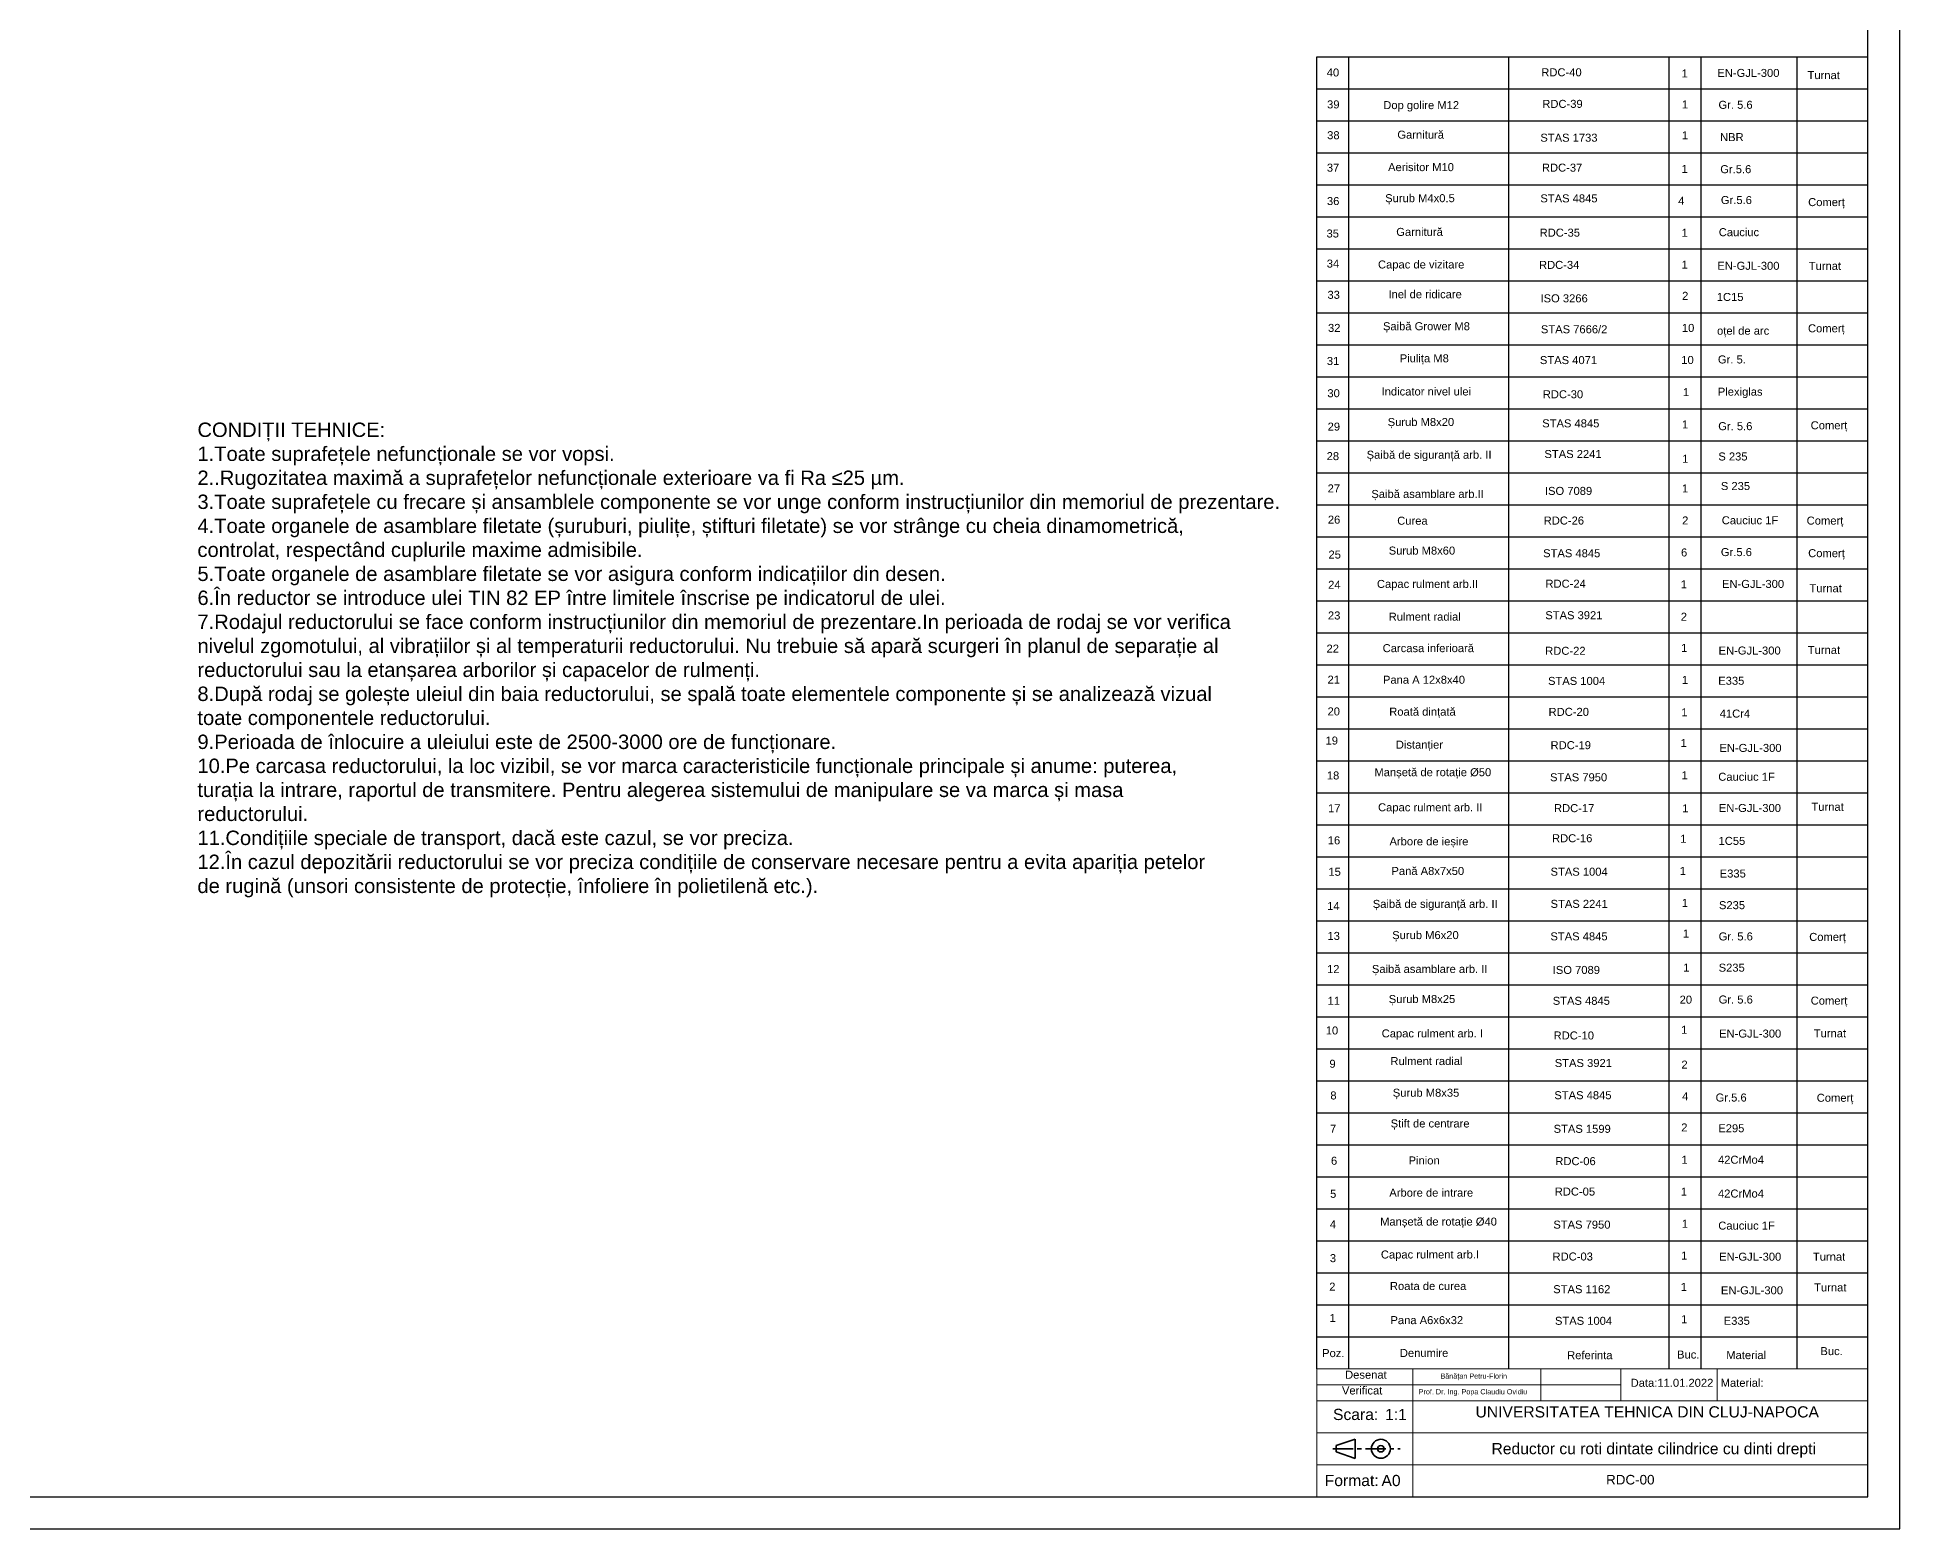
# Model space of a CAD drawing. Header units: millimetres. Extents: x 49696 to 99999, y 29542 to 60309.
# Drawn here: x 50303 to 50885, y 29542 to 30008 of the extents above; entities that cross this region are included whole.
import ezdxf

# ---------------------------------------------------------------- set-up
doc = ezdxf.new("R2010")
doc.units = ezdxf.units.MM
doc.linetypes.add('ACAD_ISO10W100', pattern=[18, 12, -3, 0, -3])
doc.linetypes.add('CENTER', pattern=[10.16, 6.35, -1.27, 1.27, -1.27])
for name, color, linetype, lineweight in [('Hash', 7, 'Continuous', 25), ('limita de propr', 7, 'Continuous', 15), ('Linii groase', 7, 'Continuous', 30)]:
    doc.layers.add(name, color=color, linetype=linetype, lineweight=lineweight)
doc.styles.add('ARIAL', font='arial.ttf')
doc.styles.get("Standard").update_dxf_attribs({"font": 'arial.ttf'})

# ---------------------------------------------------------------- blocks, each defined once
blk = doc.blocks.new('indicator')
at = {"lineweight": 25, "ltscale": 15}
for p, q in [((449.79, -362.85), (449.79, 47.15)), ((449.79, 47.15), (621.87, 47.15)), ((459.79, -362.85), (459.79, 47.15)), ((509.79, -362.85), (509.79, 47.15)), ((559.79, -362.85), (559.79, 47.15)), ((569.79, -362.85), (569.79, 47.15)), ((599.79, -362.85), (599.79, 47.15)), ((449.79, 37.15), (621.87, 37.15)), ((449.79, 27.15), (621.87, 27.15)), ((449.79, 17.15), (621.87, 17.15)), ((449.79, 7.15), (621.87, 7.15)), ((449.79, -2.85), (621.87, -2.85)), ((449.79, -12.85), (621.87, -12.85)), ((449.79, -22.85), (621.87, -22.85)), ((449.79, -32.85), (621.87, -32.85)), ((449.79, -42.85), (621.87, -42.85)), ((449.79, -52.85), (621.87, -52.85)), ((449.79, -62.85), (621.87, -62.85)), ((449.79, -72.85), (621.87, -72.85)), ((449.79, -82.85), (621.87, -82.85)), ((449.79, -92.85), (621.87, -92.85)), ((449.79, -102.85), (621.87, -102.85)), ((449.79, -112.85), (621.87, -112.85)), ((449.79, -122.85), (621.87, -122.85)), ((449.79, -132.85), (621.87, -132.85)), ((449.79, -142.85), (621.87, -142.85)), ((449.79, -152.85), (621.87, -152.85)), ((449.79, -162.85), (621.87, -162.85)), ((449.79, -172.85), (621.87, -172.85)), ((449.79, -182.85), (621.87, -182.85)), ((449.79, -192.85), (621.87, -192.85)), ((449.79, -202.85), (621.87, -202.85)), ((449.79, -212.85), (621.87, -212.85)), ((449.79, -222.85), (621.87, -222.85)), ((449.79, -232.85), (621.87, -232.85)), ((449.79, -242.85), (621.87, -242.85)), ((449.79, -252.85), (621.87, -252.85)), ((449.79, -262.85), (621.87, -262.85)), ((449.79, -272.85), (621.87, -272.85)), ((449.79, -282.85), (621.87, -282.85)), ((449.79, -292.85), (621.87, -292.85)), ((449.79, -302.85), (621.87, -302.85)), ((449.79, -312.85), (621.87, -312.85)), ((449.79, -322.85), (621.87, -322.85)), ((449.79, -322.85), (621.87, -322.85)), ((449.79, -322.85), (621.87, -322.85)), ((449.79, -332.85), (621.87, -332.85)), ((449.79, -342.85), (621.87, -342.85)), ((449.79, -352.85), (621.87, -352.85))]:
    blk.add_line(p, q, dxfattribs=at)
at = {"color": 7, "linetype": 'Continuous', "lineweight": 18}
for p, q in [((449.79, -402.85), (449.79, -362.85)), ((619.79, -362.85), (449.79, -362.85)), ((479.79, -362.85), (479.79, -402.85)), ((519.79, -362.85), (519.79, -372.85)), ((544.79, -362.85), (544.79, -367.75)), ((574.79, -362.85), (574.79, -372.85)), ((544.79, -367.85), (449.79, -367.85)), ((544.79, -367.75), (544.79, -372.85)), ((449.79, -372.85), (619.79, -372.85)), ((449.79, -382.85), (619.79, -382.85)), ((449.79, -392.85), (619.79, -392.85))]:
    blk.add_line(p, q, dxfattribs=at)
at = {"color": 7, "linetype": 'CENTER', "lineweight": 35}
blk.add_line((454.79, -387.85), (475.79, -387.85), dxfattribs=at)
at = {"color": 7, "linetype": 'Continuous', "lineweight": 35}
for p, q in [((461.79, -384.85), (455.79, -386.85)), ((455.79, -386.85), (455.79, -388.85)), ((455.79, -388.85), (461.79, -390.85)), ((461.79, -390.85), (461.79, -384.85))]:
    blk.add_line(p, q, dxfattribs=at)
for radius in [2.95, 1.01]:
    blk.add_circle((469.79, -387.85), radius, dxfattribs=at)
at = {"layer": 'limita de propr', "lineweight": 25, "ltscale": 15}
blk.add_line((449.79, -362.85), (449.79, -352.85), dxfattribs=at)
at = {"lineweight": 35, "ltscale": 15, "insert": (472.22, -126.56), "char_height": 2.5, "attachment_point": 1}
blk.add_mtext_dynamic_manual_height_columns('Rulment radial', width=47.6628, gutter_width=12.5, heights=[3.19], dxfattribs=at)
at = {"lineweight": 25, "ltscale": 15, "insert": (475.71, -356.66), "char_height": 2.5, "attachment_point": 1}
blk.add_mtext_dynamic_manual_height_columns('Denumire', width=44.6355, gutter_width=12.5, heights=[0], dxfattribs=at)
at = {"color": 7, "linetype": 'Continuous', "lineweight": 25, "attachment_point": 1, "style": 'ARIAL'}
for s, insert, char_height in [('Desenat', (458.6, -363.46), 2.5), ('Bănățan Petru-Florin', (488.4, -364.33), 1.6128), ('Data:11.01.2022', (547.81, -365.98), 2.5), ('Material:', (575.93, -365.98), 2.5), ('Verificat', (457.62, -368.38), 2.5), ('Prof. Dr. Ing. Popa Claudiu Ovidiu', (481.58, -369.22), 1.6128), ('Scara:', (454.83, -375.37), 3.5), ('1:1', (471.1, -375.38), 3.5), ('UNIVERSITATEA TEHNICA DIN CLUJ-NAPOCA', (499.34, -374.57), 3.5), ('Reductor cu roti dintate cilindrice cu dinti drepti', (504.34, -386.05), 3.5), ('Format:', (452.24, -396.01), 3.5), ('A0', (469.96, -396.02), 3.5)]:
    blk.add_mtext(s, dxfattribs=dict(at, insert=insert, char_height=char_height))
at = {"layer": 'limita de propr', "lineweight": 25, "ltscale": 15, "char_height": 2.5, "attachment_point": 1}
for s, width, insert in [('40', 7.4197, (452.87, 43.5)), ('1', 5.5074, (563.72, 43.21)), ('39', 6.1149, (452.97, 33.52)), ('1', 5.5074, (563.81, 33.52)), ('38', 6.0236, (453, 23.9)), ('1', 5.5074, (563.81, 23.86)), ('37', 7.1332, (452.9, 13.76)), ('1', 5.5074, (563.72, 13.38)), ('36', 7.3006, (452.93, 3.32)), ('4', 2.3271, (562.67, 3.4)), ('35', 6.7744, (452.8, -6.82)), ('1', 2.3271, (563.74, -6.58)), ('34', 6.906, (452.87, -16.22)), ('1', 2.3271, (563.74, -16.55)), ('33', 7.3883, (453.09, -25.98)), ('2', 5.8808, (563.88, -26.3)), ('32', 7.4779, (453.26, -36.32)), ('10', 5.5074, (563.81, -36.32)), ('10', 5.5074, (563.63, -46.34)), ('31', 6.514, (452.9, -46.66)), ('30', 7.3288, (453.07, -56.73)), ('1', 5.8808, (564.14, -56.4)), ('29', 6.4104, (453.15, -67.17)), ('1', 6.2542, (563.85, -66.47)), ('28', 6.6775, (452.84, -76.39)), ('1', 5.8808, (563.88, -77.22)), ('27', 6.8682, (453.15, -86.49)), ('1', 6.2542, (563.85, -86.48)), ('26', 5.6362, (453.22, -96.24)), ('2', 5.8808, (563.88, -96.5)), ('25', 7.346, (453.41, -107.15)), ('6', 5.5074, (563.55, -106.5)), ('24', 6.9368, (453.3, -116.6)), ('1', 5.5074, (563.46, -116.44)), ('23', 6.1801, (453.24, -126.19)), ('2', 5.8808, (563.47, -126.58)), ('22', 6.3062, (452.8, -136.54)), ('1', 5.8808, (563.56, -136.32)), ('21', 7.1891, (453.11, -146.24)), ('1', 5.8808, (563.82, -146.32)), ('20', 6.5731, (453.11, -156.17)), ('1', 5.8808, (563.65, -156.43)), ('19', 7.1285, (452.49, -165.28)), ('1', 5.8808, (563.39, -166.04)), ('18', 7.0395, (452.9, -176.19)), ('1', 5.8808, (563.73, -176.12)), ('17', 7.41, (453.27, -186.44)), ('1', 5.8808, (563.91, -186.46)), ('16', 6.3851, (453.18, -196.47)), ('1', 5.5074, (563.28, -195.97)), ('15', 6.6613, (453.38, -206.28)), ('1', 5.5074, (563.14, -206)), ('14', 6.4682, (452.99, -216.99)), ('1', 5.8808, (563.78, -216.01)), ('13', 6.4426, (453.09, -226.33)), ('1', 5.8808, (564.12, -225.58)), ('12', 7.2101, (452.97, -236.69)), ('1', 5.8808, (564.23, -236.23)), ('11', 7.15, (453.13, -246.61)), ('20', 5.8808, (563.11, -246.25)), ('10', 10, (452.56, -255.88)), ('1', 5.8808, (563.56, -255.66)), ('9', 1.5774, (453.71, -266.28)), ('2', 5.8808, (563.67, -266.54)), ('8', 5.8932, (453.99, -276.19)), ('4', 5.8808, (563.9, -276.41)), ('7', 7.2963, (453.9, -286.56)), ('2', 6.2542, (563.62, -286.18)), ('6', 2.3271, (454.18, -296.59)), ('1', 5.8808, (563.67, -296.3)), ('5', 4.854, (453.92, -306.92)), ('1', 6.2542, (563.48, -306.26)), ('4', 5.5074, (453.83, -316.45)), ('1', 5.8808, (563.79, -316.27)), ('3', 6.6276, (453.83, -327.03)), ('1', 5.8808, (563.57, -326.25)), ('2', 6.2542, (453.64, -335.95)), ('1', 5.8808, (563.45, -336.01)), ('1', 5.8808, (453.74, -345.74)), ('1', 5.8808, (563.57, -346.1)), ('Poz.', 7.2021, (451.42, -356.7)), ('Buc.', 6.5733, (562.3, -357.16)), ('Material', 27.1126, (577.68, -357.33)), ('Buc.', 12.7014, (607.09, -356.08))]:
    blk.add_mtext_dynamic_manual_height_columns(s, width=width, gutter_width=12.5, heights=[0], dxfattribs=dict(at, insert=insert))
at = {"layer": 'limita de propr', "lineweight": 35, "ltscale": 15, "char_height": 2.5, "attachment_point": 1}
for s, width, heights, insert in [('RDC-40', 35.8368, [0], (519.89, 43.56)), ('EN-GJL-300', 18.9468, [0], (574.89, 43.36)), ('Turnat', 19.805, [0], (603.08, 42.68)), ('Dop golire M12', 45.284, [0], (470.52, 33.3)), ('RDC-39', 35.8368, [0], (520.21, 33.69)), ('Gr. 5.6', 18.9468, [0], (575.25, 33.4)), ('Garnitură', 43.4111, [0], (474.93, 24.07)), ('NBR', 24.6312, [0], (575.73, 23.3)), ('STAS 1733', 35.8368, [0], (519.6, 23.12)), ('Aerisitor M10', 42.7466, [0], (472.03, 13.92)), ('RDC-37', 35.8368, [0], (520.09, 13.76)), ('Gr.5.6', 18.9468, [0], (575.8, 13.28)), ('Șurub M4x0.5', 43.7627, [0], (471.12, 4.22)), ('STAS 4845', 35.8368, [0], (519.6, 4.16)), ('Gr.5.6', 18.9468, [0], (575.99, 3.64)), ('Comerț', 19.805, [0], (603.26, 2.99)), ('Garnitură', 44.2314, [0], (474.58, -6.32)), ('RDC-35', 35.8368, [0], (519.37, -6.55)), ('Cauciuc', 24.6312, [0], (575.34, -6.41)), ('Capac de vizitare', 43.2485, [0], (468.88, -16.5)), ('RDC-34', 35.8368, [0], (519.18, -16.63)), ('EN-GJL-300', 18.9468, [0], (574.89, -16.91)), ('Turnat', 19.805, [0], (603.45, -16.95)), ('Inel de ridicare ', 42.8864, [0], (472.16, -25.8)), ('ISO 3266', 40.8577, [2.59], (519.65, -27.08)), ('1C15', 23.1891, [0], (574.71, -26.65)), ('Șaibă Grower M8', 43.6208, [0], (470.43, -35.8)), ('STAS 7666/2', 35.8368, [0], (519.77, -36.75)), ('oțel de arc', 18.9468, [0], (574.8, -37.2)), ('Comerț', 19.805, [0], (603.21, -36.45)), ('Piulița M8', 42.9922, [0], (475.68, -45.82)), ('STAS 4071', 35.8368, [0], (519.46, -46.38)), ('Gr. 5.', 23.1891, [0], (575.07, -46.18)), ('Indicator nivel ulei', 42.1987, [0], (470, -56.19)), ('RDC-30', 40.8577, [0], (520.36, -57.06)), ('Plexiglas', 32.8023, [0], (575.04, -56.25)), ('Șurub M8x20', 42.4122, [0], (471.9, -65.72)), ('STAS 4845', 40.8577, [0], (520.18, -66.15)), ('Gr. 5.6', 23.1891, [0], (575.17, -67.03)), ('Comerț', 19.805, [0], (604.05, -66.76)), ('Șaibă de siguranță arb. II', 42.2985, [0], (465.33, -75.96)), ('STAS 2241', 40.8577, [0], (520.88, -75.73)), ('S 235', 32.8023, [0], (575.2, -76.5)), ('ISO 7089', 47.3952, [0], (521.03, -87.26)), ('S 235', 23.1891, [0], (575.99, -85.74)), ('Șaibă asamblare arb.II', 43.6879, [0], (466.8, -88.21)), ('Curea', 41.3709, [0], (474.89, -96.58)), ('RDC-26', 40.8577, [2.59], (520.64, -96.52)), ('Cauciuc 1F', 18.9468, [0], (576.27, -96.44)), ('Comerț', 19.805, [0], (602.8, -96.54)), ('Surub M8x60', 43.1807, [0], (472.22, -105.91)), ('STAS 4845', 35.8368, [0], (520.47, -106.74)), ('Gr.5.6', 18.9468, [0], (575.99, -106.38)), ('Comerț', 19.805, [0], (603.27, -106.72)), ('Capac rulment arb.II', 44.5262, [0], (468.54, -116.33)), ('RDC-24', 35.8368, [0], (521.19, -116.26)), ('EN-GJL-300', 24.6312, [0], (576.34, -116.33)), ('Turnat', 19.805, [0], (603.69, -117.68)), ('STAS 3921', 40.8577, [0], (521.14, -126.11)), ('Carcasa inferioară', 41.1436, [0], (470.34, -136.4)), ('RDC-22', 35.8368, [0], (521.11, -137.23)), ('EN-GJL-300', 24.6312, [2.59], (575.27, -137.15)), ('Turnat', 19.805, [0], (603.15, -136.97)), ('Pana A 12x8x40', 40.6148, [0], (470.43, -146.27)), ('STAS 1004', 35.8368, [0], (521.99, -146.64)), ('E335', 18.9468, [0], (575.17, -146.59)), ('Roată dințată', 41.3905, [0], (472.39, -156.25)), ('RDC-20', 35.8368, [0], (522.17, -156.31)), ('41Cr4', 23.1891, [0], (575.63, -156.85)), ('Distanțier ', 40.0487, [0], (474.45, -166.56)), ('RDC-19', 40.8577, [0], (522.79, -166.72)), ('EN-GJL-300', 23.1891, [0], (575.54, -167.58)), ('Manșetă de rotație %%C50', 41.7826, [0], (467.76, -175.17)), ('STAS 7950', 40.8577, [0], (522.62, -176.75)), ('Cauciuc 1F', 23.1891, [0], (575.18, -176.59)), ('Capac rulment arb. II', 45.127, [0], (468.9, -186.14)), ('Turnat', 19.805, [0], (604.3, -185.99)), ('RDC-17', 35.8368, [0], (523.86, -186.4)), ('EN-GJL-300', 23.1891, [0], (575.36, -186.35)), ('Arbore de ieșire', 40.7954, [0], (472.47, -196.78)), ('RDC-16', 35.8368, [0], (523.24, -195.81)), ('1C55', 24.6312, [0], (575.27, -196.63)), ('Pană A8x7x50', 73.3197, [0], (473.08, -206.03)), ('STAS 1004', 35.8368, [0], (522.78, -206.26)), ('E335', 18.9468, [0], (575.63, -206.83)), ('Șaibă de siguranță arb. II', 45.2533, [0], (467.24, -216.32)), ('STAS 2241^I', 40.8577, [0], (522.79, -216.31)), ('S235', 32.8023, [0], (575.39, -216.72)), ('Șurub M6x20', 44.9662, [0], (473.32, -226.07)), ('STAS 4845', 40.8577, [0], (522.75, -226.47)), ('Gr. 5.6', 32.8023, [0], (575.3, -226.49)), ('Comerț', 19.805, [0], (603.59, -226.64)), ('Șaibă asamblare arb. II', 45.0215, [0], (466.98, -236.66)), ('ISO 7089', 40.8577, [0], (523.47, -236.96)), ('S235', 32.8023, [0], (575.3, -236.25)), ('\\pxql;Șurub M8x25', 45.4934, [0], (472.24, -246.05)), ('STAS 4845', 40.8577, [0], (523.47, -246.61)), ('Gr. 5.6', 32.8023, [0], (575.3, -246.21)), ('Comerț', 19.805, [0], (604.06, -246.55)), ('Capac rulment arb. I', 47.866, [0], (470.03, -256.79)), ('RDC-10', 40.8577, [0], (523.74, -257.44)), ('EN-GJL-300', 32.8023, [0], (575.44, -256.85)), ('Turnat', 19.805, [0], (605.02, -256.76)), ('Rulment radial', 73.6058, [0], (472.75, -265.44)), ('STAS 3921', 35.8368, [0], (524.1, -266.04)), ('Șurub M8x35', 73.1554, [0], (473.51, -275.34)), ('STAS 4845', 35.8368, [0], (523.97, -276.11)), ('Gr.5.6', 25.4418, [0], (574.35, -276.84)), ('Comerț', 19.805, [0], (605.94, -276.91)), ('Știft de centrare', 49.2848, [0], (472.83, -284.94)), ('STAS 1599', 35.8368, [0], (523.74, -286.61)), ('E295', 32.8023, [0], (575.18, -286.44)), ('Pinion', 48.203, [0], (478.44, -296.5)), ('RDC-06', 40.8577, [0], (524.28, -296.72)), ('42CrMo4', 32.8023, [0], (575.09, -296.27)), ('Arbore de intrare', 48.5671, [7.21], (472.41, -306.57)), ('RDC-05', 35.8368, [0], (524.09, -306.22)), ('42CrMo4', 19.805, [0], (575.09, -306.84)), ('Manșetă de rotație %%C40', 43.9141, [0], (469.54, -315.6)), ('STAS 7950', 40.8577, [0], (523.65, -316.55)), ('Cauciuc 1F', 32.8023, [0], (575.18, -316.86)), ('Capac rulment arb.I', 44.9492, [0], (469.78, -325.89)), ('RDC-03', 35.8368, [0], (523.4, -326.52)), ('EN-GJL-300', 32.8023, [0], (575.45, -326.58)), ('Turnat', 19.805, [0], (604.75, -326.57)), ('Roata de curea', 45.0359, [0], (472.6, -335.74)), ('STAS 1162', 40.8577, [0], (523.62, -336.73)), ('EN-GJL-300', 32.8023, [0], (576, -337.08)), ('Turnat', 19.805, [0], (605.13, -336.18)), ('Pana A6x6x32', 45.5406, [0], (472.77, -346.4)), ('STAS 1004', 40.8577, [0], (524.16, -346.61)), ('E335', 32.8023, [0], (576.88, -346.61)), ('Referinta', 36.892, [0], (527.97, -357.35))]:
    blk.add_mtext_dynamic_manual_height_columns(s, width=width, gutter_width=12.5, heights=heights, dxfattribs=dict(at, insert=insert))

msp = doc.modelspace()

# ---------------------------------------------------------------- linework, layer by layer
at = {"lineweight": 30}
for p, q in [((50885.313, 29541.636), (50885.313, 30382.636)), ((50875.313, 29551.636), (50875.313, 30372.636)), ((49719.313, 29551.636), (50875.313, 29551.636)), ((49699.313, 29541.636), (50885.313, 29541.636))]:
    msp.add_line(p, q, dxfattribs=at)
at = {"linetype": 'ACAD_ISO10W100', "lineweight": 20}
for p, q in [((50873.233, 29591.636), (50875.313, 29591.636)), ((50873.233, 29581.636), (50875.313, 29581.636)), ((50873.233, 29571.636), (50875.313, 29571.636)), ((50873.233, 29561.636), (50875.313, 29561.636))]:
    msp.add_line(p, q, dxfattribs=at)

# ---------------------------------------------------------------- block references
at = {"layer": 'Hash', "linetype": 'Continuous', "lineweight": 25}
msp.add_blockref('indicator', (50253.438, 29954.485), dxfattribs=at)

# ---------------------------------------------------------------- texts
at = {"lineweight": 35, "insert": (50353.511, 29887.333), "char_height": 4.5, "attachment_point": 1}
msp.add_mtext_dynamic_manual_height_columns('CONDIȚII TEHNICE:\\P1.Toate suprafețele nefuncționale se vor vopsi.\\P2..Rugozitatea maximă a suprafețelor nefuncționale exterioare va fi Ra ≤25 µm.\\P3.Toate suprafețele cu frecare și ansamblele componente se vor unge conform instrucțiunilor din memoriul de prezentare.\\P4.Toate organele de asamblare filetate (șuruburi, piulițe, știfturi filetate) se vor strânge cu cheia dinamometrică, controlat, respectând cuplurile maxime admisibile.\\P5.Toate organele de asamblare filetate se vor asigura conform indicațiilor din desen.\\P6.În reductor se introduce ulei TIN 82 EP între limitele înscrise pe indicatorul de ulei.\\P7.Rodajul reductorului se face conform instrucțiunilor din memoriul de prezentare.In perioada de rodaj se vor verifica nivelul zgomotului, al vibrațiilor și al temperaturii reductorului. Nu trebuie să apară scurgeri în planul de separație al reductorului sau la etanșarea arborilor și capacelor de rulmenți.\\P8.După rodaj se golește uleiul din baia reductorului, se spală toate elementele componente și se analizează vizual toate componentele reductorului.\\P9.Perioada de înlocuire a uleiului este de 2500-3000 ore de funcționare.\\P10.Pe carcasa reductorului, la loc vizibil, se vor marca caracteristicile funcționale principale și anume: puterea, turația la intrare, raportul de transmitere. Pentru alegerea sistemului de manipulare se va marca și masa reductorului.\\P11.Condițiile speciale de transport, dacă este cazul, se vor preciza.\\P12.În cazul depozitării reductorului se vor preciza condițiile de conservare necesare pentru a evita apariția petelor de rugină (unsori consistente de protecție, înfoliere în polietilenă etc.).', width=322.56066, gutter_width=17.5, heights=[0], dxfattribs=at)
at = {"layer": 'Linii groase', "insert": (50793.567, 29558.47), "char_height": 3, "attachment_point": 1}
msp.add_mtext_dynamic_manual_height_columns('RDC-00', width=18.01445, gutter_width=12.5, heights=[0], dxfattribs=at)

doc.saveas('drawing.dxf')
